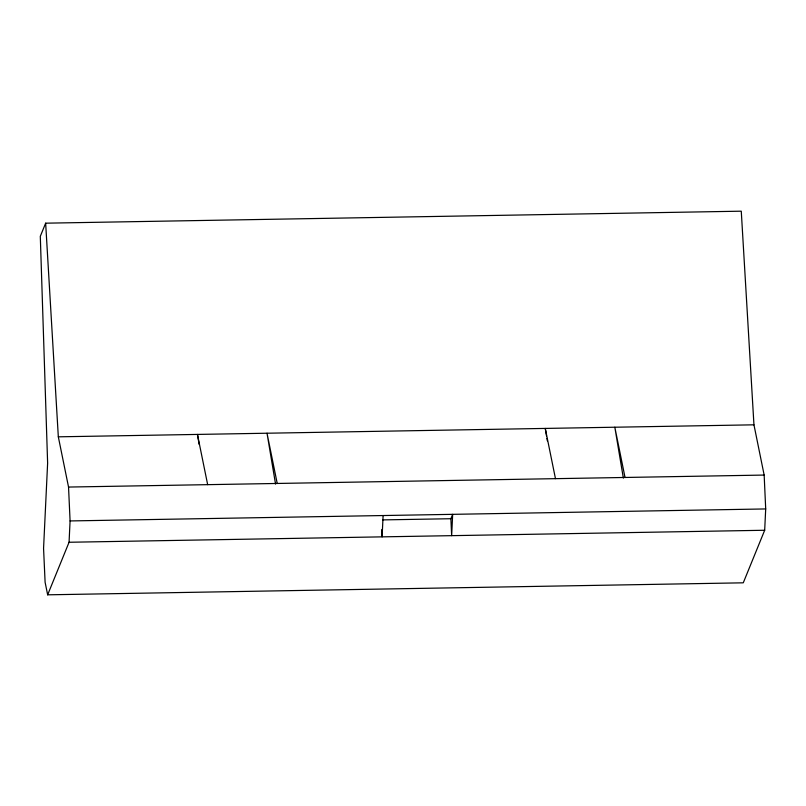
<?xml version="1.0" encoding="UTF-8"?>
<svg xmlns="http://www.w3.org/2000/svg" width="806" height="806" viewBox="0 0 806 806"><rect width="100%" height="100%" fill="white"/><g stroke="black" fill="none" stroke-linecap="round" stroke-linejoin="round"><path stroke-width="1.21" d="M47.655 594.818L69.064 542.257L70.082 520.938L68.54 487.056L58.324 436.822L45.65 223.181L741.268 211.182L753.953 424.822L764.159 475.066L765.7 508.939L764.682 530.257L743.273 582.819L47.655 594.818L45.106 582.254L43.564 548.372L47.625 463.097L40.3 236.319L45.65 223.181M383.112 515.538L382.094 536.856L381.762 529.592M450.886 518.721L452.67 514.339L451.652 535.658L450.886 518.721L382.568 519.9M58.324 436.822L753.953 424.822M68.54 487.056L764.159 475.066M70.082 520.938L765.7 508.939M69.064 542.257L764.682 530.257M625.033 477.464L614.827 427.22L623.36 478.079M555.475 478.663L545.259 428.419L546.508 435.865M277.224 483.459L267.018 433.225L275.551 484.074M207.666 484.658L197.45 434.424L199.122 444.348M546.931 438.343L547.345 440.832"/></g></svg>
